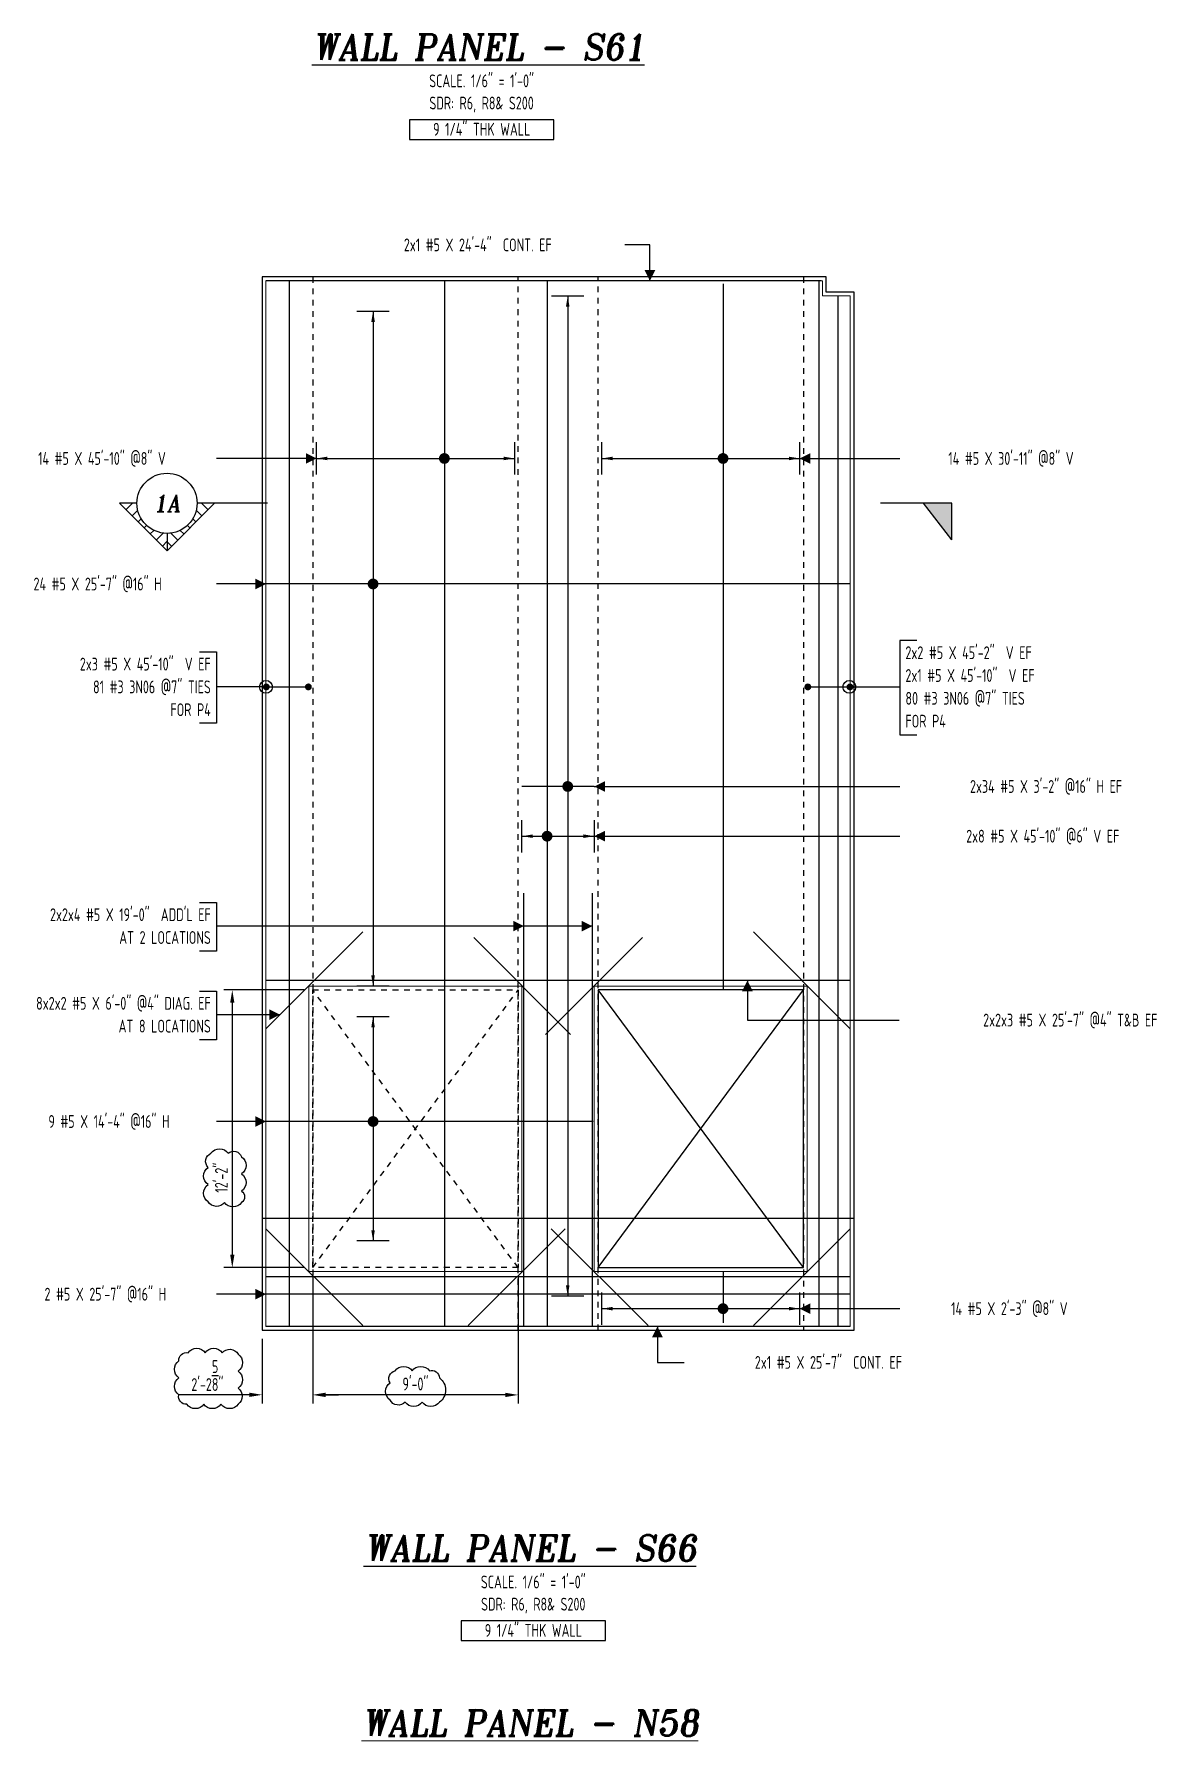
# Model space of a CAD drawing. Header units: inches. Extents: x -3675 to 38568, y -2433 to 4174.
# Drawn here: x 23721 to 24311, y -667 to 231 of the extents above; entities that cross this region are included whole.
import ezdxf
from ezdxf.enums import TextEntityAlignment as Align

# ---------------------------------------------------------------- set-up
doc = ezdxf.new("R2010")
doc.units = ezdxf.units.IN
doc.header["$MEASUREMENT"] = 0
doc.linetypes.add('HIDDEN', pattern=[6, 3, -3])
doc.layers.get('0').update_dxf_attribs({"linetype": 'CONTINUOUS'})
doc.layers.get('Defpoints').update_dxf_attribs({"linetype": 'CONTINUOUS'})
for name, color, linetype in [('0-25', 7, 'CONTINUOUS'), ('0-25TEXT', 7, 'CONTINUOUS'), ('0-35', 3, 'CONTINUOUS'), ('0-35TEXT', 3, 'CONTINUOUS'), ('0-50', 10, 'CONTINUOUS'), ('3', 3, 'CONTINUOUS'), ('BAR-LBL', 2, 'CONTINUOUS'), ('DETAIL', 83, 'CONTINUOUS'), ('Hatch', 253, 'CONTINUOUS'), ('hidden', 7, 'HIDDEN'), ('RANGELAY', 7, 'CONTINUOUS'), ('REBARS', 4, 'CONTINUOUS')]:
    doc.layers.add(name, color=color, linetype=linetype)
doc.layers.add('COVER', color=6, linetype='CONTINUOUS', lineweight=0, plot=False)
doc.styles.add('AR', font='ARCHQUIK.shx', dxfattribs={"width": 0.8})
doc.styles.add('ROMANT', font='romant')
doc.dimstyles.new('CADS_DIM_48', dxfattribs={"dimscale": 48, "dimtxt": 0.09375, "dimasz": 0.09375, "dimexe": 0.0625, "dimexo": 0.0625, "dimgap": 0.09375, "dimtad": 0, "dimtih": 1, "dimtoh": 1, "dimzin": 1, "dimdsep": 46, "dimlunit": 4, "dimtxsty": 'AR', "dimblk": 'CLOSED', "dimcen": 0.1875, "dimadec": 0, "dimazin": 0, "dimtfac": 1, "dimtofl": 0, "dimtmove": 0, "dimatfit": 1, "dimldrblk": 'DOTBLANK', "dimfxl": 1, "dimtzin": 0, "dimarcsym": 0})

# ---------------------------------------------------------------- blocks, each defined once
blk = doc.blocks.new('leadrblk')
blk.add_lwpolyline([(0, 0, 0, 1, 0), (1, 0, 1, 1, 0)], format="xyseb")
blk = doc.blocks.new('_DotBlank')
at = {"layer": '0-35', "color": 0, "lineweight": -2}
blk.add_line((-0.5, 0), (-1, 0), dxfattribs=at)
blk.add_circle((0, 0), 0.5, dxfattribs=at)
blk = doc.blocks.new('SECTARO')
at = {"linetype": 'Continuous'}
blk.add_line((33.32, 16.99), (20.13, 0), dxfattribs=at)
for p, q in [((33.32, 16.99), (33.32, 0)), ((33.32, 0), (0, 0))]:
    blk.add_line(p, q)
for points in [[(33.32, 0), (33.32, 16.99), (33.32, 0), (20.13, 0)], [(33.32, 16.99), (20.13, 0), (33.32, 0), (33.32, 16.99)]]:
    blk.add_solid(points, dxfattribs=at)
blk = doc.blocks.new('*X3')
at = {"color": 0, "linetype": 'Continuous'}
for p, q in [((-1.108, 0.278), (-1.075, 0.312)), ((-1.081, 0.217), (-1.031, 0.267)), ((-1.013, 0.197), (-0.986, 0.223)), ((-0.96, 0.161), (-0.942, 0.179)), ((-0.92, 0.112), (-0.898, 0.135)), ((-0.895, 0.05), (-0.854, 0.091)), ((-0.856, 0), (-0.81, 0.046)), ((-0.768, 0), (-0.765, 0.002))]:
    blk.add_line(p, q, dxfattribs=at)
blk = doc.blocks.new('*X2')
at = {"color": 0, "linetype": 'Continuous'}
for p, q in [((-1.108, 0.278), (-1.075, 0.312)), ((-0.96, 0.161), (-0.942, 0.179)), ((-0.856, 0), (-0.81, 0.046))]:
    blk.add_line(p, q, dxfattribs=at)
blk = doc.blocks.new('SECTNU')
at = {"linetype": 'Continuous'}
blk.add_line((-24.74, 0), (-32.81, 0), dxfattribs=at)
blk.add_line((0, 0), (-24.74, 0))
at = {"layer": '3'}
for p, q in [((-68.89, 0), (-46.81, 22.07)), ((-60.81, 0), (-68.89, 0))]:
    blk.add_line(p, q, dxfattribs=at)
at = {"layer": '3', "linetype": 'Continuous'}
blk.add_line((-46.81, 14), (-46.81, 22.07), dxfattribs=at)
at = {"layer": '3'}
for points in [[(-46.81, 22.07), (-24.74, 0), (-32.81, 0, 1)], [(-32.81, 0, 0.414214), (-46.81, 14)]]:
    blk.add_lwpolyline(points, format="xyb", dxfattribs=at)
for start, end in [(90, 180), (180, 0)]:
    blk.add_arc((-46.81, 0), 14, start, end, dxfattribs=at)
at = {"linetype": 'Continuous', "xscale": -64, "yscale": 64, "zscale": 64, "rotation": 359.9999999999999}
blk.add_blockref('*X3', (-117.73, 0), dxfattribs=at)
at = {"linetype": 'Continuous', "xscale": 64, "yscale": 64, "zscale": 64}
for name in ['*X3', '*X2']:
    blk.add_blockref(name, (24.1, 0), dxfattribs=at)
at = {"linetype": 'Continuous', "style": 'ROMANT', "oblique": 9, "width": 0.9}
blk.add_attdef('NO', text='', height=8, dxfattribs=at).set_placement((-46.81, 0), align=Align.MIDDLE)
blk = doc.blocks.new('*D106')
at = {"layer": 'Defpoints', "color": 0, "transparency": 16777216}
for p in [(23867.63, -417.95), (23975.63, -417.95), (23867.63, -484.92)]:
    blk.add_point(p, dxfattribs=at)
at = {"layer": 'DETAIL', "color": 0, "lineweight": -2, "transparency": 16777216}
for p, q in [((23867.63, -422.45), (23867.63, -489.42)), ((23975.63, -422.45), (23975.63, -489.42)), ((23968.88, -484.92), (23874.38, -484.92))]:
    blk.add_line(p, q, dxfattribs=at)
at = {"layer": 'DETAIL', "color": 0, "transparency": 16777216}
for points in [[(23874.38, -483.8), (23874.38, -486.05), (23867.63, -484.92)], [(23968.88, -483.8), (23968.88, -486.05), (23975.63, -484.92)]]:
    blk.add_solid(points, dxfattribs=at)
at = {"layer": 'DETAIL', "color": 0, "transparency": 16777216, "insert": (23921.63, -479.18), "char_height": 6.75, "attachment_point": 5, "style": 'AR'}
blk.add_mtext('9\'-0"', dxfattribs=at)
blk = doc.blocks.new('*D107')
at = {"layer": 'Defpoints', "color": 0, "transparency": 16777216}
for p in [(23841, -450.95), (23867.63, -450.95), (23841, -484.87)]:
    blk.add_point(p, dxfattribs=at)
at = {"layer": 'DETAIL', "color": 0, "lineweight": -2, "transparency": 16777216}
for p, q in [((23841, -455.45), (23841, -489.37)), ((23867.63, -455.45), (23867.63, -489.37)), ((23834.25, -484.87), (23796.93, -484.87)), ((23874.38, -484.87), (23881.13, -484.87))]:
    blk.add_line(p, q, dxfattribs=at)
at = {"layer": 'DETAIL', "color": 0, "transparency": 16777216}
for points in [[(23834.25, -483.75), (23834.25, -486), (23841, -484.87)], [(23874.38, -483.75), (23874.38, -486), (23867.63, -484.87)]]:
    blk.add_solid(points, dxfattribs=at)
at = {"layer": 'DETAIL', "color": 0, "transparency": 16777216, "insert": (23812.22, -474.75), "char_height": 6.75, "attachment_point": 5, "style": 'AR'}
blk.add_mtext('2\'-2{\\H1.000000x;\\S5/8;}"', dxfattribs=at)
blk = doc.blocks.new('*D108')
at = {"layer": 'Defpoints', "color": 0, "transparency": 16777216}
for p in [(23867.63, -271.95), (23825.31, -417.95), (23867.63, -417.95)]:
    blk.add_point(p, dxfattribs=at)
at = {"layer": 'DETAIL', "color": 0, "lineweight": -2, "transparency": 16777216}
for p, q in [((23863.13, -271.95), (23820.81, -271.95)), ((23825.31, -278.7), (23825.31, -411.2)), ((23863.13, -417.95), (23820.81, -417.95))]:
    blk.add_line(p, q, dxfattribs=at)
at = {"layer": 'DETAIL', "color": 0, "transparency": 16777216}
for points in [[(23824.19, -278.7), (23826.44, -278.7), (23825.31, -271.95)], [(23824.19, -411.2), (23826.44, -411.2), (23825.31, -417.95)]]:
    blk.add_solid(points, dxfattribs=at)
at = {"layer": 'DETAIL', "color": 0, "transparency": 16777216, "insert": (23819.57, -370.65), "char_height": 6.75, "attachment_point": 5, "rotation": 90, "style": 'AR'}
blk.add_mtext('12\'-2"', dxfattribs=at)
blk = doc.blocks.new('*U1531', base_point=(23937.14, 101.05))
at = {"layer": 'REBARS', "color": 0}
blk.add_lwpolyline([(23936.82, 101.05), (23936.82, -448.95)], dxfattribs=at)
blk = doc.blocks.new('rendmark')
at = {"color": 4}
blk.add_line((0, -3), (0, 3), dxfattribs=at)
blk = doc.blocks.new('rarrow')
at = {"color": 7}
blk.add_solid([(2, -0.33), (2, 0.33), (0, 0)], dxfattribs=at)
blk = doc.blocks.new('*U1823', base_point=(23869.63, 7.6))
at = {"layer": 'RANGELAY'}
blk.add_line((23869.63, 7.6), (23973.63, 7.6), dxfattribs=at)
at = {"layer": 'RANGELAY', "xscale": 2.834645669291339, "yscale": 2.834645669291339}
for name in ['rendmark', 'rarrow']:
    blk.add_blockref(name, (23869.63, 7.6), dxfattribs=at)
at = {"layer": 'RANGELAY', "xscale": 2.834645669291339, "yscale": 2.834645669291339, "rotation": 179.9999969295311}
for name in ['rendmark', 'rarrow']:
    blk.add_blockref(name, (23973.63, 7.6), dxfattribs=at)
blk = doc.blocks.new('VPM759EA2')
at = {"const_width": 1}
blk.add_lwpolyline([(-0.5, 0, 1), (0.5, 0, 1)], format="xyb", close=True, dxfattribs=at)
blk = doc.blocks.new('*U1162', base_point=(24015.08, -341.44))
at = {"layer": 'REBARS', "color": 0}
blk.add_lwpolyline([(24015.08, -341.13), (23843.08, -341.13)], dxfattribs=at)
blk = doc.blocks.new('*U1822', base_point=(23899.34, -285.95))
at = {"layer": 'RANGELAY'}
blk.add_line((23899.34, -285.95), (23899.34, -403.95), dxfattribs=at)
at = {"layer": 'RANGELAY', "xscale": 2.834645669291339, "yscale": 2.834645669291339}
for name, p, rotation in [('rendmark', (23899.34, -285.95), 269.9999999999999), ('rarrow', (23899.34, -285.95), 269.9999999999999), ('rarrow', (23899.34, -403.95), 89.999996929531), ('rendmark', (23899.34, -403.95), 89.999996929531)]:
    blk.add_blockref(name, p, dxfattribs=dict(at, rotation=rotation))
blk = doc.blocks.new('VPM759FB2')
at = {"const_width": 1}
blk.add_lwpolyline([(-0.5, 0, 1), (0.5, 0, 1)], format="xyb", close=True, dxfattribs=at)
blk = doc.blocks.new('*U1163', base_point=(24150.25, -432.26))
at = {"layer": 'REBARS', "color": 0}
blk.add_lwpolyline([(24150.25, -431.95), (23843.25, -431.95)], dxfattribs=at)
blk = doc.blocks.new('*U1164', base_point=(24150.25, -58.73))
at = {"layer": 'REBARS', "color": 0}
blk.add_lwpolyline([(24150.25, -58.42), (23843.25, -58.42)], dxfattribs=at)
blk = doc.blocks.new('*U1821', base_point=(23899.34, 85.05))
at = {"layer": 'RANGELAY'}
blk.add_line((23899.34, 85.05), (23899.34, -269.95), dxfattribs=at)
at = {"layer": 'RANGELAY', "xscale": 2.834645669291339, "yscale": 2.834645669291339}
for name, p, rotation in [('rendmark', (23899.34, 85.05), 269.9999999999999), ('rarrow', (23899.34, 85.05), 269.9999999999999), ('rarrow', (23899.34, -269.95), 89.999996929531), ('rendmark', (23899.34, -269.95), 89.999996929531)]:
    blk.add_blockref(name, p, dxfattribs=dict(at, rotation=rotation))
blk = doc.blocks.new('VPM75A162')
at = {"const_width": 1}
blk.add_lwpolyline([(-0.5, 0, 1), (0.5, 0, 1)], format="xyb", close=True, dxfattribs=at)
blk = doc.blocks.new('*U1820', base_point=(24001.68, 93.05))
at = {"layer": 'RANGELAY'}
blk.add_line((24001.68, 93.05), (24001.68, -432.95), dxfattribs=at)
at = {"layer": 'RANGELAY', "xscale": 2.834645669291339, "yscale": 2.834645669291339}
for name, p, rotation in [('rendmark', (24001.68, 93.05), 269.9999999999999), ('rarrow', (24001.68, 93.05), 269.9999999999999), ('rarrow', (24001.68, -432.95), 89.999996929531), ('rendmark', (24001.68, -432.95), 89.999996929531)]:
    blk.add_blockref(name, p, dxfattribs=dict(at, rotation=rotation))
blk = doc.blocks.new('VPM75A1F2')
at = {"const_width": 1}
blk.add_lwpolyline([(-0.5, 0, 1), (0.5, 0, 1)], format="xyb", close=True, dxfattribs=at)
blk = doc.blocks.new('*U1165', base_point=(24015.63, -165.23))
at = {"layer": 'REBARS', "color": 0}
blk.add_lwpolyline([(24015.63, -164.92), (23977.63, -164.92)], dxfattribs=at)
blk = doc.blocks.new('*U1532', base_point=(23991.15, 101.05))
at = {"layer": 'REBARS', "color": 0}
blk.add_lwpolyline([(23990.84, 101.05), (23990.84, -448.95)], dxfattribs=at)
blk = doc.blocks.new('*U1819', base_point=(23977.63, -191.07))
at = {"layer": 'RANGELAY'}
blk.add_line((23977.63, -191.07), (24015.63, -191.07), dxfattribs=at)
at = {"layer": 'RANGELAY', "xscale": 2.834645669291339, "yscale": 2.834645669291339}
for name in ['rendmark', 'rarrow']:
    blk.add_blockref(name, (23977.63, -191.07), dxfattribs=at)
at = {"layer": 'RANGELAY', "xscale": 2.834645669291339, "yscale": 2.834645669291339, "rotation": 179.999996929531}
for name in ['rendmark', 'rarrow']:
    blk.add_blockref(name, (24015.63, -191.07), dxfattribs=at)
blk = doc.blocks.new('VPM75A332')
at = {"const_width": 1}
blk.add_lwpolyline([(-0.5, 0, 1), (0.5, 0, 1)], format="xyb", close=True, dxfattribs=at)
blk = doc.blocks.new('*U1166', base_point=(24083.66, 99.36))
at = {"layer": 'REBARS', "color": 0}
blk.add_lwpolyline([(24083.35, 99.36), (24083.35, -271.64)], dxfattribs=at)
blk = doc.blocks.new('*U1818', base_point=(24019.63, 7.6))
at = {"layer": 'RANGELAY'}
blk.add_line((24019.63, 7.6), (24123.63, 7.6), dxfattribs=at)
at = {"layer": 'RANGELAY', "xscale": 2.834645669291339, "yscale": 2.834645669291339}
for name in ['rendmark', 'rarrow']:
    blk.add_blockref(name, (24019.63, 7.6), dxfattribs=at)
at = {"layer": 'RANGELAY', "xscale": 2.834645669291339, "yscale": 2.834645669291339, "rotation": 179.9999969295311}
for name in ['rendmark', 'rarrow']:
    blk.add_blockref(name, (24123.63, 7.6), dxfattribs=at)
blk = doc.blocks.new('VPM75A482')
at = {"const_width": 1}
blk.add_lwpolyline([(-0.5, 0, 1), (0.5, 0, 1)], format="xyb", close=True, dxfattribs=at)
blk = doc.blocks.new('*U1817', base_point=(23843, -112.55))
at = {"layer": 'REBARS', "color": 0, "const_width": 1.8}
for points in [[(23843.19, -111.65, 1), (23843.19, -113.45, 1), (23843.19, -111.65)], [(23865.32, -113.45, 1), (23865.32, -111.65, 1), (23865.32, -113.45)]]:
    blk.add_lwpolyline(points, format="xyb", dxfattribs=at)
at = {"layer": 'REBARS', "color": 0}
blk.add_lwpolyline([(23843.19, -112.55), (23865.32, -112.55)], dxfattribs=at)
blk = doc.blocks.new('*U1167', base_point=(23855.14, -448.95))
at = {"layer": 'REBARS', "color": 0}
blk.add_lwpolyline([(23855.45, -448.95), (23855.45, 101.05)], dxfattribs=at)
blk = doc.blocks.new('*U1168', base_point=(24133.53, -448.95))
at = {"layer": 'REBARS', "color": 0}
blk.add_lwpolyline([(24133.84, -448.95), (24133.84, 101.05)], dxfattribs=at)
blk = doc.blocks.new('*U1169', base_point=(24143.59, -448.95))
at = {"layer": 'REBARS', "color": 0}
blk.add_lwpolyline([(24143.9, -448.95), (24143.9, 93.05)], dxfattribs=at)
blk = doc.blocks.new('*U1816', base_point=(24127.75, -112.55))
at = {"layer": 'REBARS', "color": 0, "const_width": 1.8}
for points in [[(24127.94, -111.65, 1), (24127.94, -113.45, 1), (24127.94, -111.65)], [(24150.07, -113.45, 1), (24150.07, -111.65, 1), (24150.07, -113.45)]]:
    blk.add_lwpolyline(points, format="xyb", dxfattribs=at)
at = {"layer": 'REBARS', "color": 0}
blk.add_lwpolyline([(24127.94, -112.55), (24150.07, -112.55)], dxfattribs=at)
blk = doc.blocks.new('*U1170', base_point=(24135.01, 100.73))
at = {"layer": 'REBARS', "color": 0}
blk.add_lwpolyline([(24135.01, 101.05), (23843.01, 101.05)], dxfattribs=at)
blk = doc.blocks.new('*U1171', base_point=(24150, -448.64))
at = {"layer": 'REBARS', "color": 0}
blk.add_lwpolyline([(24150, -448.95), (23843, -448.95)], dxfattribs=at)
blk = doc.blocks.new('*U1172', base_point=(24003.43, -295.07))
at = {"layer": 'REBARS', "color": 0}
blk.add_lwpolyline([(24003.2, -295.29), (23952.29, -244.38)], dxfattribs=at)
blk = doc.blocks.new('*U1173', base_point=(24150.47, -397.79))
at = {"layer": 'REBARS', "color": 0}
blk.add_lwpolyline([(24150.25, -397.57), (24099.34, -448.48)], dxfattribs=at)
blk = doc.blocks.new('*U1174', base_point=(24150.47, -292.12))
at = {"layer": 'REBARS', "color": 0}
blk.add_lwpolyline([(24150.25, -292.34), (24099.34, -241.42)], dxfattribs=at)
blk = doc.blocks.new('*U1175', base_point=(23989.83, -295.07))
at = {"layer": 'REBARS', "color": 0}
blk.add_lwpolyline([(23990.05, -295.29), (24040.96, -244.38)], dxfattribs=at)
blk = doc.blocks.new('*U1176', base_point=(23842.78, -397.79))
at = {"layer": 'REBARS', "color": 0}
blk.add_lwpolyline([(23843, -397.57), (23893.91, -448.48)], dxfattribs=at)
blk = doc.blocks.new('*U1177', base_point=(23842.78, -292.11))
at = {"layer": 'REBARS', "color": 0}
blk.add_lwpolyline([(23843, -292.34), (23893.91, -241.42)], dxfattribs=at)
blk = doc.blocks.new('*U1178', base_point=(24000.47, -397.79))
at = {"layer": 'REBARS', "color": 0}
blk.add_lwpolyline([(24000.25, -397.57), (23949.34, -448.48)], dxfattribs=at)
blk = doc.blocks.new('*U1179', base_point=(23992.78, -397.79))
at = {"layer": 'REBARS', "color": 0}
blk.add_lwpolyline([(23993, -397.57), (24043.91, -448.48)], dxfattribs=at)
blk = doc.blocks.new('*U1180', base_point=(24083.66, -419.95))
at = {"layer": 'REBARS', "color": 0}
blk.add_lwpolyline([(24083.35, -419.95), (24083.35, -446.95)], dxfattribs=at)
blk = doc.blocks.new('*U1815', base_point=(24019.63, -439.56))
at = {"layer": 'RANGELAY'}
blk.add_line((24019.63, -439.56), (24123.63, -439.56), dxfattribs=at)
at = {"layer": 'RANGELAY', "xscale": 2.834645669291339, "yscale": 2.834645669291339}
for name in ['rendmark', 'rarrow']:
    blk.add_blockref(name, (24019.63, -439.56), dxfattribs=at)
at = {"layer": 'RANGELAY', "xscale": 2.834645669291339, "yscale": 2.834645669291339, "rotation": 179.9999969295311}
for name in ['rarrow', 'rendmark']:
    blk.add_blockref(name, (24123.63, -439.56), dxfattribs=at)
blk = doc.blocks.new('VPM75AC92')
at = {"const_width": 1}
blk.add_lwpolyline([(-0.5, 0, 1), (0.5, 0, 1)], format="xyb", close=True, dxfattribs=at)
blk = doc.blocks.new('*U1181', base_point=(24150.25, -422.59))
at = {"layer": 'REBARS', "color": 0}
blk.add_lwpolyline([(24150.25, -422.9), (23843.25, -422.9)], dxfattribs=at)
blk = doc.blocks.new('*U1182', base_point=(24150.25, -267.32))
at = {"layer": 'REBARS', "color": 0}
blk.add_lwpolyline([(24150.25, -267.01), (23843.25, -267.01)], dxfattribs=at)
blk = doc.blocks.new('*U1203', base_point=(23978.32, -448.95))
at = {"layer": 'REBARS', "color": 0}
blk.add_lwpolyline([(23978.63, -448.95), (23978.63, -220.95)], dxfattribs=at)
blk = doc.blocks.new('*U1204', base_point=(24014.94, -448.95))
at = {"layer": 'REBARS', "color": 0}
blk.add_lwpolyline([(24014.63, -448.95), (24014.63, -220.95)], dxfattribs=at)

msp = doc.modelspace()

# ---------------------------------------------------------------- linework, layer by layer
at = {"layer": '0-25'}
for p, q in [((24125.62753, -417.95399), (24017.62753, -271.95353)), ((24017.62753, -417.95399), (24125.62753, -271.95353))]:
    msp.add_line(p, q, dxfattribs=at)
at = {"layer": '0-25TEXT'}
for points in [[(24044.90046, 101.04601), (24044.90046, 119.91842), (24031.72538, 119.91842)], [(23869.62753, 7.59885), (23817.07826, 7.59885)], [(24123.62753, 7.59885), (24176.25253, 7.59885)], [(23843.07826, -58.4207), (23817.07826, -58.4207)], [(24185.25159, -88.18178), (24176.25253, -88.18178), (24176.25253, -137.67658), (24185.25159, -137.67658)], [(24185.25159, -88.18178), (24176.25253, -88.18178), (24176.25253, -137.67658), (24185.25159, -137.67658)], [(23808.00348, -94.18114), (23817.00253, -94.18114), (23817.00253, -131.6772), (23808.00348, -131.6772)], [(23808.00348, -94.18114), (23817.00253, -94.18114), (23817.00253, -131.6772), (23808.00348, -131.6772)], [(24015.62753, -164.91963), (24176.25253, -164.91963)], [(24015.62753, -191.0715), (24176.25253, -191.0715)], [(23808.00348, -225.98422), (23817.00253, -225.98422), (23817.00253, -251.48154), (23808.00348, -251.48154)], [(24014.62754, -238.35792), (23817.00253, -238.35792)], [(24096.15609, -267.00581), (24096.15609, -287.78641), (24176.02477, -287.78641)], [(23808.00348, -272.59141), (23817.00253, -272.59141), (23817.00253, -298.08873), (23808.00348, -298.08873)], [(23850.37334, -284.96511), (23817.00253, -284.96511)], [(23843.07826, -341.12613), (23817.07826, -341.12613)], [(23843.07826, -431.94829), (23817.07826, -431.94829)], [(24123.62753, -439.56017), (24176.25253, -439.56017)], [(24048.80838, -448.95399), (24048.80838, -467.8264), (24062.9604, -467.8264)]]:
    msp.add_lwpolyline(points, dxfattribs=at)
at = {"layer": '0-35'}
for points in [[(24137.62753, 103.04601), (23841.00253, 103.04601), (23841.00253, -450.95399), (24152.25253, -450.95399), (24152.25253, 95.04601), (24137.62753, 95.04601)], [(24125.62753, -271.95353), (24017.62753, -271.95353), (24017.62753, -417.95399), (24125.62753, -417.95399)]]:
    msp.add_lwpolyline(points, close=True, dxfattribs=at)
at = {"layer": '0-50'}
for points in [[(23994.3463, 185.69915), (23918.45946, 185.69915), (23918.45946, 175.34279), (23994.3463, 175.34279)], [(24021.50921, -603.81281), (23945.62237, -603.81281), (23945.62237, -614.16917), (24021.50921, -614.16917)]]:
    msp.add_lwpolyline(points, close=True, dxfattribs=at)
at = {"layer": 'COVER'}
for points in [[(24135.62753, 101.04601), (23843.00253, 101.04601), (23843.00253, -448.95399), (24150.25253, -448.95399), (24150.25253, 93.04601), (24135.62753, 93.04601)], [(23865.62753, -269.95353), (23977.62753, -269.95353), (23977.62753, -419.95399), (23865.62753, -419.95399)], [(24127.62753, -269.95353), (24015.62753, -269.95353), (24015.62753, -419.95399), (24127.62753, -419.95399)]]:
    msp.add_lwpolyline(points, close=True, dxfattribs=at)
at = {"layer": 'DETAIL'}
for points in [[(23830.20482, -383.73187, -0.52056705), (23821.20482, -383.73187, -0.52056705), (23812.60406, -383.33263, -0.52056705), (23812.60406, -374.33263, -0.52056705), (23812.60406, -365.33263, -0.52056705), (23814.09249, -357.82105, -0.52056705), (23823.09249, -357.82105, -0.52056705), (23830.20482, -359.70872, -0.52056705), (23830.20482, -368.70872, -0.52056705), (23830.20482, -377.70872, -0.52056705)], [(23828.37012, -489.8043, -0.52056705), (23819.37012, -489.8043, -0.52056705), (23810.37012, -489.8043, -0.52056705), (23801.37012, -489.8043, -0.52056705), (23797.23394, -484.94048, -0.52056705), (23797.23394, -475.94048, -0.52056705), (23797.23394, -466.94048, -0.52056705), (23802.0594, -462.76593, -0.52056705), (23811.0594, -462.76593, -0.52056705), (23820.0594, -462.76593, -0.52056705), (23828.37012, -463.45521, -0.52056705), (23828.37012, -472.45521, -0.52056705), (23828.37012, -481.45521, -0.52056705)], [(23934.18825, -488.7147, -0.52056705), (23925.18825, -488.7147, -0.52056705), (23916.18825, -488.7147, -0.52056705), (23908.28339, -487.61956, -0.52056705), (23908.28339, -478.61956, -0.52056705), (23910.9376, -472.27377, -0.52056705), (23919.9376, -472.27377, -0.52056705), (23928.9376, -472.27377, -0.52056705), (23934.18825, -476.02311, -0.52056705)]]:
    msp.add_lwpolyline(points, format="xyb", close=True, dxfattribs=at)
at = {"layer": 'Hatch'}
msp.add_line((23841.00253, -391.95399), (24152.25253, -391.95399), dxfattribs=at)
at = {"layer": 'hidden'}
for p, q in [((23867.62753, 103.04601), (23867.62753, -450.95399)), ((23975.62753, -450.95399), (23975.62753, 103.04601)), ((24017.62753, -450.95399), (24017.62753, 103.04601)), ((24125.62753, 103.04601), (24125.62753, -450.95399)), ((23867.62753, -417.95399), (23975.62753, -271.95353)), ((23975.62753, -417.95399), (23867.62753, -271.95353))]:
    msp.add_line(p, q, dxfattribs=at)
msp.add_lwpolyline([(23867.62753, -271.95353), (23975.62753, -271.95353), (23975.62753, -417.95399), (23867.62753, -417.95399)], close=True, dxfattribs=at)

# ---------------------------------------------------------------- block references
ref = msp.add_blockref('SECTNU', (23843.84168, -15.97825), dxfattribs=dict(xscale=-1.129181470141702, yscale=1.129181470141702, zscale=1.129181470141702, rotation=180))
ref.add_attrib('NO', '1A', dxfattribs={"linetype": 'Continuous', "height": 9.033452, "style": 'ROMANT', "oblique": 9, "width": 0.9}).set_placement((23790.98165, -15.97826), align=Align.MIDDLE)
at = {"xscale": -1.129181470141702, "yscale": 1.129181470141702, "zscale": 1.129181470141702, "rotation": 180}
msp.add_blockref('SECTARO', (24166.09548, -15.97824), dxfattribs=at)
at = {"layer": '0-25TEXT'}
for name, p, xscale, yscale, rotation in [('leadrblk', (24044.90046, 101.04601), -5.623937007874017, 2.250708661417324, 269.9999984647655), ('VPM759EA2', (23936.82402, 7.59885), 2.834645669291338, 2.834645669291338, 180), ('VPM75A482', (24083.3458, 7.59885), 2.834645669291338, 2.834645669291338, 180), ('leadrblk', (24123.62753, 7.59885), -5.623937007874017, 2.250708661417324, 179.999996929531), ('VPM75A162', (23899.33926, -58.4207), 2.834645669291338, 2.834645669291338, 90.00000000000007), ('VPM75A1F2', (24001.68495, -164.91963), 2.834645669291338, 2.834645669291338, 90.00000000000007), ('leadrblk', (24015.62753, -164.91963), -5.623937007874017, 2.250708661417324, 179.999996929531), ('VPM75A332', (23990.83978, -191.0715), 2.834645669291338, 2.834645669291338, 180), ('leadrblk', (24015.62753, -191.0715), -5.623937007874017, 2.250708661417324, 179.999996929531), ('leadrblk', (23978.62751, -238.35792), 5.623937007874017, 2.250708661417324, 180.000003070469), ('leadrblk', (24014.62754, -238.35792), 5.623937007874017, 2.250708661417324, 180.000003070469), ('leadrblk', (24096.15609, -267.00581), -5.623937007874017, 2.250708661417324, 89.9999953942965), ('VPM759FB2', (23899.33926, -341.12613), 2.834645669291338, 2.834645669291338, 90.00000000000007), ('VPM75AC92', (24083.3458, -439.56017), 2.834645669291338, 2.834645669291338, 180), ('leadrblk', (24123.62753, -439.56017), -5.623937007874017, 2.250708661417324, 179.999996929531), ('leadrblk', (24048.80838, -448.95399), -5.623937007874017, 2.250708661417324, 89.9999984647655)]:
    msp.add_blockref(name, p, dxfattribs=dict(at, xscale=xscale, yscale=yscale, rotation=rotation))
at = {"layer": '0-25TEXT', "xscale": -5.623937007874017, "yscale": 2.250708661417324}
for p in [(23869.62753, 7.59885), (23843.07826, -58.4207), (23850.37334, -284.96511), (23843.07826, -341.12613), (23843.07826, -431.94829)]:
    msp.add_blockref('leadrblk', p, dxfattribs=at)
at = {"layer": 'RANGELAY'}
for name, p in [('*U1820', (24001.68495, 93.04601)), ('*U1821', (23899.33926, 85.04601)), ('*U1823', (23869.62753, 7.59885)), ('*U1818', (24019.62753, 7.59885)), ('*U1819', (23977.62753, -191.0715)), ('*U1822', (23899.33925, -285.95353)), ('*U1815', (24019.62753, -439.56017))]:
    msp.add_blockref(name, p, dxfattribs=at)
at = {"layer": 'REBARS', "color": 4}
for name, p in [('*U1170', (24135.00515, 100.73351)), ('*U1167', (23855.14149, -448.95399)), ('*U1531', (23937.13652, 101.04601)), ('*U1532', (23991.15229, 101.04601)), ('*U1166', (24083.6583, 99.36021)), ('*U1168', (24133.52918, -448.95399)), ('*U1169', (24143.5919, -448.95399)), ('*U1164', (24150.25253, -58.7332)), ('*U1817', (23843.00262, -112.55421)), ('*U1816', (24127.75266, -112.55421)), ('*U1165', (24015.62753, -165.23213)), ('*U1203', (23978.3151, -448.95399)), ('*U1204', (24014.93997, -448.95399)), ('*U1177', (23842.78156, -292.11495)), ('*U1174', (24150.47363, -292.11507)), ('*U1172', (24003.42566, -295.0671)), ('*U1175', (23989.82941, -295.0671)), ('*U1182', (24150.25253, -267.31831)), ('*U1162', (24015.07826, -341.43863)), ('*U1176', (23842.78156, -397.79258)), ('*U1178', (24000.4735, -397.79258)), ('*U1179', (23992.7814, -397.79242)), ('*U1173', (24150.47366, -397.79242)), ('*U1180', (24083.6583, -419.95399)), ('*U1181', (24150.25253, -422.58922)), ('*U1163', (24150.25253, -432.26079)), ('*U1171', (24150.00253, -448.64149))]:
    msp.add_blockref(name, p, dxfattribs=at)

# ---------------------------------------------------------------- texts
at = {"color": 7, "linetype": 'Continuous', "style": 'ROMANT', "oblique": 9, "width": 0.95}
for s, p in [('%%UWALL PANEL - S61', (23955.03101, 217.27105)), ('%%UWALL PANEL - S66', (23982.19391, -572.2409))]:
    msp.add_text(s, height=13.5, dxfattribs=at).set_placement(p, align=Align.CENTER)
at = {"layer": '0-35TEXT', "style": 'AR', "width": 0.8}
for s, p in [('SCALE. 1/6" = 1\'-0"', (23956.40288, 202.82416)), ('SDR: R6, R8& S200', (23956.40288, 191.15597)), ('9 1/4" THK WALL', (23956.4798, 177.36795)), ('SCALE. 1/6" = 1\'-0"', (23983.56579, -586.68779)), ('SDR: R6, R8& S200', (23983.56579, -598.35599)), ('9 1/4" THK WALL', (23983.64271, -612.14401))]:
    msp.add_text(s, height=6.7498312, dxfattribs=at).set_placement(p, align=Align.CENTER)
for s, height, p in [('FOR P4', 6.749831, (23814.00285, -127.9276)), ('AT 2 LOCATIONS', 6.7498312, (23814.00285, -247.73194)), ('AT 8 LOCATIONS', 6.7498312, (23814.00285, -294.33912))]:
    msp.add_text(s, height=height, dxfattribs=at).set_placement(p, align=Align.RIGHT)
msp.add_text('FOR P4', height=6.749831, dxfattribs=at).set_placement((24179.25222, -133.92697))
at = {"layer": 'BAR-LBL', "style": 'AR', "width": 0.8}
for s, p in [('2x1 #5 X 24\'-4"  CONT. EF', (23915.52379, 116.54378)), ('14 #5 X 45\'-10" @8" V', (23723.21915, 4.22421)), ('24 #5 X 25\'-7" @16" H', (23720.79872, -61.79535)), ('2x2 #5 X 45\'-2"  V EF', (24179.25222, -97.93075)), ('2x1 #5 X 45\'-10"  V EF', (24179.25222, -109.92949)), ('80 #3 3N06 @7" TIES', (24179.25222, -121.92823)), ('9 #5 X 14\'-4" @16" H', (23728.61858, -344.50078)), ('2 #5 X 25\'-7" @16" H', (23726.57052, -435.32293))]:
    msp.add_text(s, height=6.7492913, dxfattribs=at).set_placement(p)
for s, p in [('14 #5 X 30\'-11" @8" V', (24267.69121, 4.22421)), ('2x3 #5 X 45\'-10"  V EF', (23814.00285, -103.93012)), ('81 #3 3N06 @7" TIES', (23814.00285, -115.92886)), ('2x34 #5 X 3\'-2" @16" H EF', (24293.19887, -168.29428)), ('2x8 #5 X 45\'-10" @6" V EF', (24291.70938, -194.44615)), ('2x2x4 #5 X 19\'-0"  ADD\'L EF', (23814.00285, -235.7332)), ('8x2x2 #5 X 6\'-0" @4" DIAG. EF', (23814.00285, -282.34038)), ('2x2x3 #5 X 25\'-7" @4" T&B EF', (24311.77603, -291.16106)), ('14 #5 X 2\'-3" @8" V', (24264.52602, -442.93482)), ('2x1 #5 X 25\'-7"  CONT. EF', (24177.48631, -471.20105))]:
    msp.add_text(s, height=6.7492913, dxfattribs=at).set_placement(p, align=Align.RIGHT)
at = {"layer": 'COVER', "style": 'ROMANT', "oblique": 9, "width": 0.95}
msp.add_text('%%UWALL PANEL - N58', height=13.5, dxfattribs=at).set_placement((23982.19391, -664.17965), align=Align.CENTER)

# ---------------------------------------------------------------- dimensions: what is measured, and where the dimension line sits
at = {"layer": 'DETAIL'}
dim = msp.add_linear_dim(base=(23825.31257, -417.95399), p1=(23867.62753, -271.95353), p2=(23867.62753, -417.95399), angle=90, dimstyle='CADS_DIM_48', override={"dimscale": 72, "dimgap": 0.03125, "dimtad": 1, "dimtih": 0, "dimtoh": 0, "dimdec": 3, "dimtdec": 3}, dxfattribs=at)
dim.commit()
dim.dimension.update_dxf_attribs({"geometry": '*D108', "text_midpoint": (23825.31257, -370.64532), "dimtype": 160})
for base, p1, p2, picture, middle in [((23867.62753, -484.92354), (23975.62753, -417.95399), (23867.62753, -417.95399), '*D106', (23921.62753, -479.18216)), ((23841.00253, -484.87205), (23867.62753, -450.95399), (23841.00253, -450.95399), '*D107', (23812.21805, -474.74705))]:
    dim = msp.add_linear_dim(base=base, p1=p1, p2=p2, angle=180, dimstyle='CADS_DIM_48', override={"dimscale": 72, "dimgap": 0.03125, "dimtad": 1, "dimtih": 0, "dimtoh": 0, "dimdec": 3, "dimtdec": 3}, dxfattribs=at)
    dim.commit()
    dim.dimension.update_dxf_attribs({"geometry": picture, "text_midpoint": middle})

# ---------------------------------------------------------------- leaders
at = {"layer": '0-25TEXT'}
for points in [[(23843.00262, -112.55421), (23817.00253, -112.55421)], [(24149.75253, -112.55422), (24176.25253, -112.55422)]]:
    msp.add_leader(points, dimstyle='CADS_DIM_48', override={"dimscale": 72, "dimgap": 0.03125, "dimtad": 0, "dimtih": 0, "dimtoh": 0, "dimdec": 3, "dimtdec": 3}, dxfattribs=at)

doc.saveas('drawing.dxf')
